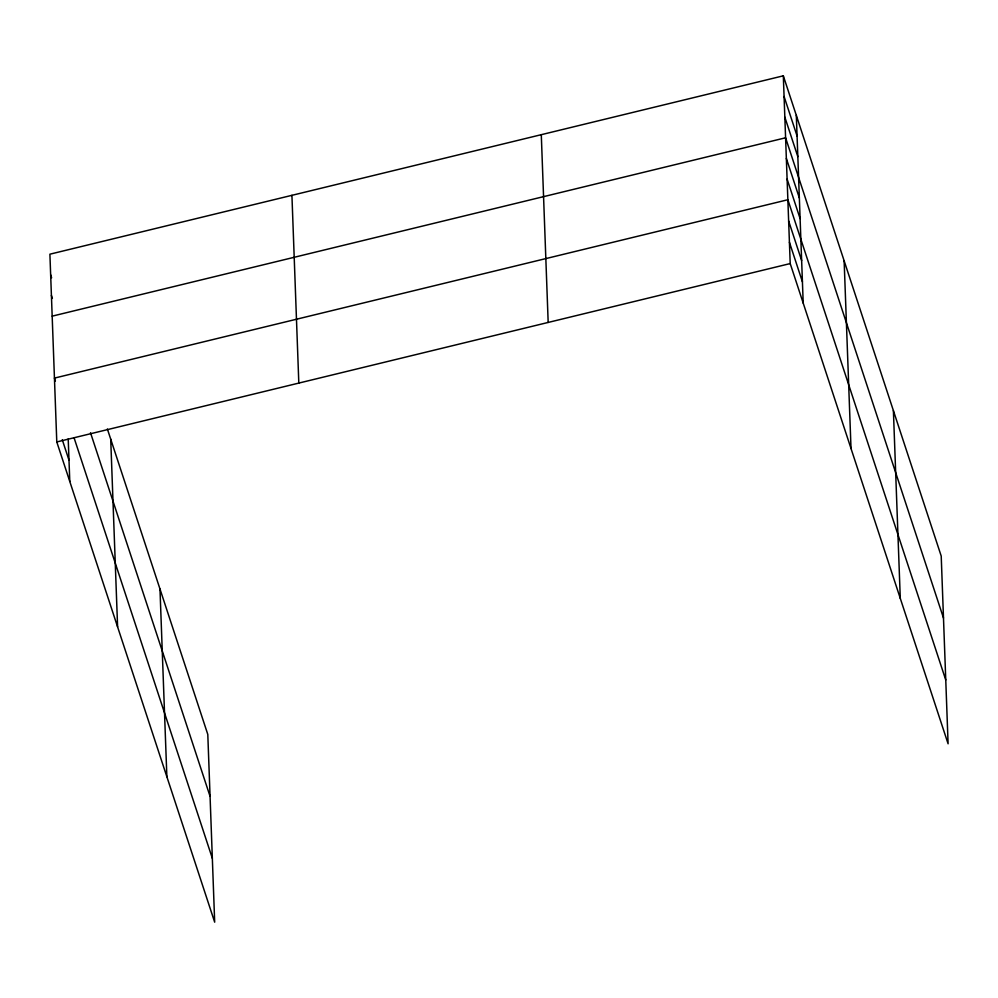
<?xml version="1.0" encoding="UTF-8"?>
<svg xmlns="http://www.w3.org/2000/svg" width="998" height="998" viewBox="0 0 998 998"><rect width="100%" height="100%" fill="white"/><g stroke="black" fill="none" stroke-linecap="round" stroke-linejoin="round"><path stroke-width="1.5" d="M783.318 75.823L790.204 263.572L948.1 743.809L941.214 556.061L783.318 75.823L49.9 254.191L56.786 441.952L214.682 922.177L207.796 734.428L107.36 428.965M52.17 316.154L785.588 137.786L943.484 618.011M56.786 441.952L790.204 263.572M784.079 96.482L797.078 135.99M784.84 117.128L797.826 156.649M786.349 158.433L799.348 197.953M787.11 179.091L800.097 218.599M945.755 679.975L787.871 199.737L54.441 378.105L55.401 381.036M788.645 221.02L801.644 260.54M789.43 242.302L802.417 281.81M50.661 274.849L51.622 277.768M51.409 295.495L52.383 298.427M90.506 432.745L210.067 796.379M74.126 437.985L212.337 858.342M62.263 439.694L68.999 460.19M893.397 410.615L900.283 598.376M844.133 260.777L851.02 448.526M796.317 115.344L803.203 303.093M541.29 134.68L548.176 322.441M291.927 195.334L298.814 383.082M159.979 588.982L166.866 776.743M110.716 439.145L117.602 626.894M68.213 438.908L69.785 481.46"/></g></svg>
